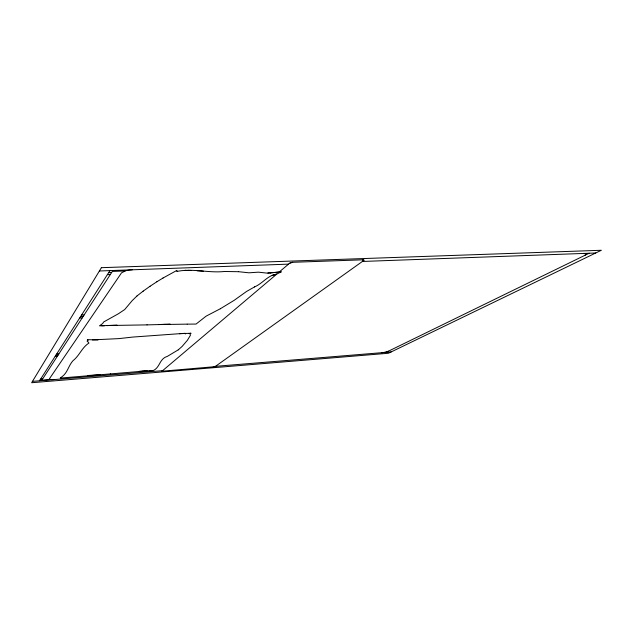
<?xml version="1.0" encoding="UTF-8"?>
<svg xmlns="http://www.w3.org/2000/svg" width="633" height="633" viewBox="0 0 633 633"><rect width="100%" height="100%" fill="white"/><g stroke="black" fill="none" stroke-linecap="round" stroke-linejoin="round"><path stroke-width="0.95" d="M87.346 340.166L87.9 340.427L87.346 340.166L87.607 339.652L98.028 339.945M87.671 339.652L87.212 341.551L88.525 342.168L88.889 343.11C81.95 347.454 79.449 355.706 73.024 360.668C68.506 365.565 67.676 372.449 62.358 376.437L60.19 378.091L61.409 377.996M39.547 380.781L109.944 270.608M185.153 333.298L179.408 333.702L190.897 333.243L190.082 334.026L190.422 335.308L187.321 340.388L181.98 346.583L178.253 349.851M289.368 263.431L292.668 262.299L362.891 259.815A2.168 0.578 -10.6 0 1 363.84 260.432L363.809 260.464M215.022 366.665L161.945 371.231L276.771 274.089C267.696 275.244 262.632 283.576 254.513 286.931M189.947 333.488L190.897 333.243M137.029 295.928L132.17 300.651L124.725 309.529L118.434 313.731L103.701 321.952L102.617 323.574L99.46 325.853L117.034 325.101M583.531 253.445A7.509 1.598 -13.2 0 1 586.039 254.426L584.433 255.558M163.061 371.349L162.175 371.001M238.57 271.699L248.943 272.807L258.422 272.166L266.999 273.108L279.185 272.048L289.787 263.083A2.239 0.617 -9.4 0 1 292.668 262.299M136.965 295.983L143.2 291.109M238.483 271.707L224.446 271.486C208.866 273.179 192.836 268.273 177.493 271.32L176.275 270.734L162.942 278.061M362.891 259.815L362.432 260.139L363.524 260.282L363.358 260.78M363.84 260.432L214.809 366.808L213.005 367.235M143.121 291.164L150.084 286.227M178.205 349.883L167.278 356.411C159.381 358.689 160.102 367.33 153.487 370.447C150.662 370.653 147.845 370.914 145.02 371.025M149.997 286.29L156.96 281.701M156.873 281.756L163.037 278.006M254.608 286.876L246.561 291.457L234.139 300.343L220.363 308.738M220.45 308.69L206.144 316.136L196.056 324.064L187.194 324.136M109.612 325.497L147.117 324.879M386.059 352.344L589.173 253.24M381.667 352.7A5.088 0.839 -10 0 0 386.652 351.813L388.417 351.188M272.269 275.41L275.909 274.445L281.376 271.802L279.636 272M145.147 370.993L110.395 373.913M109.691 325.489L107.112 325.631M185.873 270.354L184.978 270.346M142.955 371.112L147.291 370.898M104.627 325.734L101.723 325.805M189.172 333.638L189.979 333.472M179.408 333.702L132.772 337.065L118.941 338.608L92.394 339.897M158.685 324.579L146.967 324.879M187.123 324.136L158.82 324.571L164.928 324.262M279.557 272.008L270.449 272.902M151.793 370.582L149.253 370.772M40.662 379.032L42.688 378.866M61.48 377.988L110.522 373.905M40.101 379.911L42.118 379.745M50.403 379.515L41.81 380.219L112.342 271.43L125.081 270.964M32.481 381.359L162.546 370.685M215.465 366.341L391.162 351.924M56.59 354.1L58.845 353.942M55.886 355.2L58.133 355.042M55.19 356.292L57.429 356.134M98.685 374.815L87.544 375.519M98.78 374.807L100.125 374.712M267.83 273.06L270.52 272.886M139.031 371.349L142.979 371.104M79.616 318.075L82.195 317.924M81.522 315.084L84.134 314.941M80.565 316.587L83.16 316.445M107.357 274.659L110.324 274.54M164.873 324.27L170.103 324.064M99.381 270.995L288.537 264.135M362.4 261.461L595.7 253.002M108.647 272.641L111.63 272.538M187.882 270.394L190.984 270.465M203.407 271.185L197.108 270.75M177.604 271.296L176.401 270.829M132.257 269.8A9.028 2.579 -6.3 0 0 125.429 270.837L121.504 272.878L49.374 378.851L50.553 379.547A6.085 1.108 -6.3 0 0 54.541 379.547M101.383 267.688L31.65 382.728L388.417 353.254L601.35 250.272L101.383 267.688M224.533 271.486L224.533 271.486M185.627 333.646L185.192 333.765L185.627 333.646M137.393 370.55L137.393 370.55"/></g></svg>
